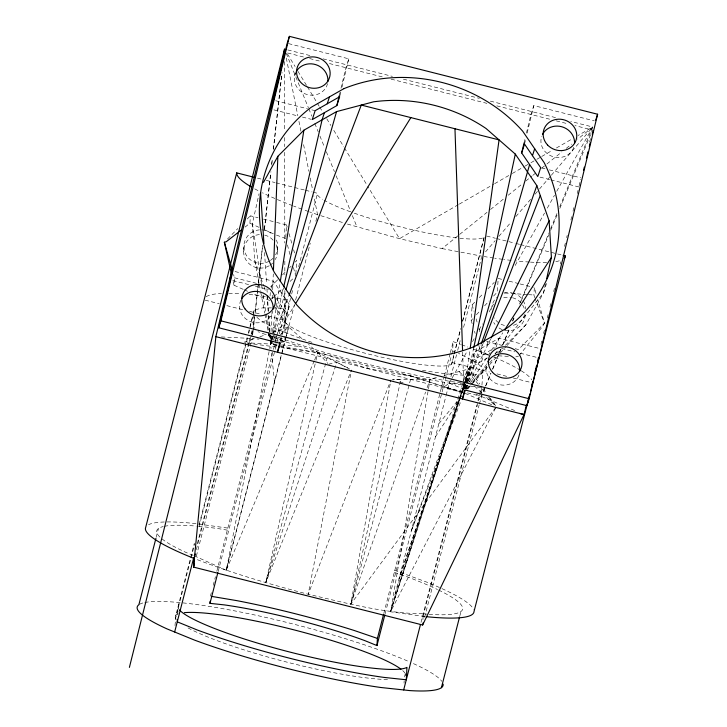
<?xml version="1.0" encoding="UTF-8"?>
<svg xmlns="http://www.w3.org/2000/svg" width="727" height="727" viewBox="0 0 727 727"><rect width="100%" height="100%" fill="white"/><g stroke="black" fill="none" stroke-linecap="round" stroke-linejoin="round"><path stroke-width="0.55" stroke-dasharray="3.63 2.73" d="M270.698 340.645L271.035 348.533M270.744 339.518L271.007 332.73M271.053 331.603L271.798 312.374M272.325 298.806L272.498 294.281M272.68 289.755L273.288 273.925M174.989 625.629L175.934 614.897L194.345 543.169M177.652 614.415L178.542 604.737A119.273 16.803 14.4 0 0 178.878 609.244M404.048 683.171L404.167 680.917M422.932 619.558L423.241 613.742C384.065 613.552 346.125 602.901 308.203 594.277C269.599 584.217 231.259 572.949 194.082 558.409M481.447 394.216L481.737 388.772M481.937 385.137L483.228 368.353L476.021 362.155L458.519 353.331M243.191 289.346L234.012 285.211L234.476 277.769L233.558 274.542M243.563 251.551L243.863 246.789M216.819 571.286L286.211 299.442L276.333 298.079M245.008 227.115L249.924 223.225L250.388 215.792L258.058 217.736M252.514 334.147L252.714 330.894M270.08 295.962L270.29 292.572M277.469 251.16L277.759 246.398M285.784 237.375L286.556 224.934L274.497 221.889M279.141 333.993L285.629 308.702L286.211 299.442M295.853 273.888L296.68 260.493L295.098 262.093M383.801 613.515L444.161 376.813M451.767 354.222L452.612 350.923L453.185 341.645L460.518 344.344M472.168 323.697L471.169 320.462L472.141 304.831L475.294 301.632M487.69 354.831L481.428 353.967L481.983 344.916M534.827 297.652L533.882 294.989L534.345 287.556L536.19 294.017M253.723 314.582L252.914 327.195L254.986 328.131M253.369 328.368L252.614 335.12L253.378 328.35M254.877 314.855L253.496 327.241L254.895 314.827M262.665 245.044L258.394 283.321L262.601 246.053M264.419 229.278L270.58 174.107M271.58 165.093L272.207 159.467M273.343 149.335L281.631 75.017M264.492 229.15L270.935 171.654M271.825 163.757L272.325 159.249M273.461 149.108L282.058 72.446M464.644 388.409L465.58 381.666M465.734 380.539L469.942 350.178M271.516 307.885L262.592 307.857L254.196 310.093L248.779 333.148M290.536 298.415L284.702 321.761A86.886 12.241 14.4 0 0 366.681 353.604A86.886 12.241 14.4 0 0 451.649 364.236L460.645 329.195M313.155 192.201L317.517 193.3L317.317 194.763A86.886 12.241 14.4 0 0 322.57 199.28M451.649 364.236L453.857 354.84M271.089 340.681L269.699 348.497M271.271 339.564L272.316 332.848M272.489 331.721L279.813 284.702M424.822 616.532L390.553 611.789L430.111 379.212L437.618 377.222M495.632 407.556L350.777 604.201L390.908 379.985L308.203 594.277L351.477 370.025L265.728 582.709L315.745 361.346M464.862 388.491L468.651 368.598L479.838 384.001M194.218 555.801L226.251 570.268L269.481 349.614M464.971 388.482L473.759 347.579M259.066 283.339L254.677 260.166L252.396 223.598L259.066 193.709M545.486 283.966L543.505 292.817L525.948 324.678L507.073 345.479M315.991 360.238L317.744 352.486L308.557 344.444M271.335 340.727L270.571 344.044L247.362 342.844M271.589 339.618L283.512 287.71M280.113 341.236L281.431 335.747M281.703 334.647L286.72 313.773L289.573 304.886L273.425 281.24L234.557 271.416M339.173 95.864L339.954 92.62M340.99 88.285L345.943 67.72L348.796 58.832L287.183 43.266M280.849 341.145L282.167 335.647M282.44 334.547L289.573 304.886M339.936 95.637L340.981 91.311M342.017 86.976L348.796 58.832M464.798 389.236L466.361 382.738M466.625 381.657L471.569 361.092L474.422 352.204L498.967 338.237L539.516 348.478M524.049 143.037L525.376 137.539M526.43 133.15L530.928 114.466L533.782 105.579L594.295 120.873M465.562 389L467.125 382.511M467.388 381.43L474.422 352.204M524.521 144.037L525.848 138.539M527.166 133.05L533.782 105.579M540.943 344.434L541.733 341.127M543.596 333.42L544.387 330.113M547.304 317.999L548.103 314.691M549.957 306.985L550.748 303.677M553.665 291.563L554.465 288.265M560.29 264.028L560.826 261.829M564.534 246.408L565.324 243.109M566.651 237.602L567.187 235.394M570.895 219.981L571.695 216.673M573.012 211.166L574.339 205.659M577.256 193.546L578.056 190.238M579.11 185.839L580.691 179.278M589.642 142.074L590.697 137.703M156.205 537.244L158.441 528.538M199.143 524.476L247.135 337.573M248.261 333.175L249.679 327.677M249.961 326.577L253.06 314.491M253.35 313.392L254.196 310.093M175.316 619.268L194.582 544.241M199.098 526.648L247.643 337.546M197.326 543.714L252.632 328.295M196.345 549.621L249.116 344.089M249.397 342.99L251.369 335.301M251.651 334.202L252.496 330.903M196.363 556.11L249.979 347.288M250.261 346.188L252.242 338.5L259.003 339.155M210.421 596.185L211.811 590.769M213.202 585.362L215.428 576.702M218.164 571.467L274.906 350.487M275.188 349.387L277.16 341.69M277.45 340.59L278.859 335.092M291.663 294.035L293.063 288.555M298.688 266.664L317.517 193.3M314.228 360.865L226.251 570.268L285.984 336.755M286.265 335.656L288.501 326.886L275.224 307.439M226.251 570.268L281.567 354.812M281.849 353.713L285.511 339.473M285.793 338.373L294.508 304.431M295.625 300.06L310.247 243.127M315.863 221.226L317.554 214.656L313.782 195.772M444.442 375.714L450.086 353.731M450.367 352.631L453.185 341.645M385.146 613.688L451.485 355.321M454.139 353.749L460.609 328.568M462.572 320.898L484.5 235.503M462.608 321.534L484.255 237.229A86.886 12.241 14.4 0 1 457.71 237.993M489.716 397.587L496.305 406.647L390.553 611.789L445.869 396.333M446.151 395.234L449.813 380.993M450.931 376.613L456.556 354.712M457.683 350.332L460.773 338.291M463.581 327.341L481.574 257.276M405.393 673.466L404.348 677.528A119.201 16.794 14.4 0 0 405.557 674.438M421.015 622.403L476.857 404.921M477.984 400.522L481.656 386.237M423.105 616.296L480.393 393.18M480.674 392.08L481.801 387.691M424.604 617.305L479.075 405.184M479.357 404.085L482.628 393.243L481.329 396.388L463.79 391.962M459.855 615.842L460.973 611.489M410.573 379.394L351.732 601.474L400.85 379.485L393.116 379.876M327.314 357.411L265.728 582.709L336.81 362.282L349.523 368.998M271.498 340.763L270.571 344.044L279.368 346.261M271.807 339.673L285.438 291.663M465.271 388.545L477.43 346.052M465.044 382.22L390.553 611.789L467.252 369.389L487.481 357.884M294.744 75.354L295.38 73.382M271.207 288.156L273.425 281.24M276.487 309.293L278.777 302.141M281.631 293.254L283.212 288.319M481.728 361.155L484.018 354.004M486.872 345.116L488.135 341.163M496.114 347.124L498.967 338.237M546.522 283.43L543.505 292.817L502.003 345.08M390.553 611.789L464.944 381.33M465.289 380.248L468.07 371.633L467.252 369.389L444.052 375.523M465.398 381.139L467.488 374.678L464.608 383.265M394.816 595.195L464.299 384.356M464.653 383.283L467.488 374.678M464.253 384.338L399.068 578.601L459.755 400.104M460.118 399.032L465.244 383.974M465.525 388.636L467.779 382.22M468.152 381.148L480.911 344.816M350.777 604.201L425.586 392.035M427.094 387.755L430.111 379.212L392.135 379.567M459.31 399.95L411.264 531.128L461.2 400.295M459.7 398.878L465.162 383.947M271.771 340.863L270.571 344.044L277.169 345.27M272.18 339.809L274.588 333.466M274.988 332.412L288.628 296.462M465.653 388.681L468.097 382.347M468.506 381.293L483.182 343.289M485.663 385.91L490.861 373.333M492.597 369.134L499.104 353.413M499.531 352.368L500.839 349.224M502.566 345.025L509.5 328.259M512.535 320.925L513.835 317.781M519.478 304.15L548.949 232.876M550.684 228.678L557.182 212.956M559.79 206.668L592.732 127.007L570.713 121.445M485.691 385.946L490.925 373.414M492.67 369.234L499.213 353.567M499.649 352.522L500.958 349.387M502.702 345.207L510.118 327.45M512.726 321.189L514.034 318.053M521.014 301.341L548.93 234.494M550.675 230.314L557.218 214.647M559.835 208.376L592.541 130.042L574.939 125.589M314.664 359.82L317.744 352.486L349.732 368.925M466.034 388.836L469.06 382.72M469.56 381.702L490.716 338.946M451.467 379.221L449.25 383.184L444.07 386.973L409.474 375.595L366.899 365.672L324.424 354.094L284.948 341.663L257.967 331.712M452.021 378.24L467.534 350.541M472.514 341.635L474.177 338.673M479.166 329.767L482.483 323.833M489.135 311.965L493.569 304.05M515.17 265.482L544.532 213.056M547.304 208.113L554.501 195.254M556.718 191.301L592.732 127.007L578.02 135.513M272.361 341.145L270.571 344.044L277.16 344.58M272.961 340.181L276.542 334.402M277.141 333.439L294.453 305.494M466.489 389.09L470.178 383.365M470.796 382.411L502.793 332.784M435.518 436.645L459.682 399.559M466.834 389.363L471.759 383.165M472.459 382.275L487.235 363.682M494.969 353.931L498.486 349.505M519.133 355.576L542.424 326.614L544.478 323.115L537.726 299.406M438.835 423.723L458.428 399.759M459.128 398.896L461.927 395.479M467.688 388.609L472.087 383.456M472.823 382.593L486.745 366.263M489.68 362.828L494.814 356.812M498.477 352.513L502.302 348.415M485.554 251.869L495.16 240.673M498.858 236.375L510.681 222.589M515.861 216.564L530.637 199.343M535.072 194.173L538.771 189.874M539.507 189.011L550.593 176.088M551.339 175.234L592.732 127.007L577.756 139.093M518.424 356.448L515.797 356.839M467.797 388.745L488.944 365.445M489.698 364.618L497.25 356.294M500.276 352.968L506.319 346.306M471.169 320.462L472.668 318.835M476.403 314.764L480.147 310.693M484.627 305.813L489.117 300.933M493.597 296.053L497.341 291.99L498.186 278.414L502.566 279.522M227.506 239.01L237.765 228.605M247.235 219L250.388 215.792M270.644 286.911L277.741 279.704M282.476 274.906L286.42 270.898M289.582 267.7L291.154 266.1M479.247 297.625L483.191 293.626M487.926 288.819L494.233 282.412M505.456 345.252L525.948 324.678M273.834 340.918L270.571 344.044L270.317 340.645L270.571 344.044L273.888 343.489M274.642 340.145L279.541 335.465M280.349 334.684L288.501 326.886L303.541 340.054M271.416 298.961L273.034 297.443M273.843 296.68L282.758 288.301M290.046 281.449L294.09 277.641M347.424 224.07L399.505 238.665L442.08 248.589L458.819 235.075M459.7 234.367L487.008 212.329M490.534 209.485L504.629 198.107M508.155 195.263L521.368 184.594M525.775 181.041L531.937 176.061M532.818 175.352L536.344 172.508M541.633 168.246L546.041 164.693M546.922 163.975L561.898 151.888M566.297 148.335L571.586 144.073M458.355 204.66L399.505 238.665L367.826 186.448M459.337 204.096L493.66 184.258M494.642 183.686L511.317 174.053M512.299 173.489L524.067 166.683M525.048 166.119L529.956 163.284M530.937 162.712L535.844 159.885M536.826 159.313L540.743 157.05M541.724 156.478L551.539 150.816M556.437 147.981L572.131 138.912M471.569 361.092L495.187 347.651M495.151 353.522L499.94 350.796M243.999 342.253L255.659 338.228M259.893 336.765L266.255 334.565M272.607 332.375L288.501 326.886M328.568 364.245L336.81 362.282M280.522 342.39L284.948 341.663L284.939 335.992M272.625 307.894L285.629 308.702M221.371 336.937L252.242 338.5M527.357 294.599L504.647 292.999M528.447 294.662L533.882 294.989M498.395 355.803L509.273 356.448M463.899 384.056L449.25 383.184L367.299 368.471L324.424 354.094L278.259 345.479M281.549 344.934L300.206 346.47M274.797 340.681L284.948 341.663L268.417 334.193M461.227 382.911L459.046 382.675A157.877 22.246 14.4 0 1 272.789 335.292M423.241 613.742L428.185 614.27M247.407 343.208L279.786 347.479M280.904 347.624L317.744 352.486L327.841 363.455M265.355 296.561L253.287 294.889A169.527 23.891 14.4 0 0 248.316 294.408M271.943 297.47L275.233 297.925M480.674 387.527L449.25 383.184L463.735 389.145M227.515 528.047L194.591 523.495A169.527 23.891 14.4 0 0 148.553 524.703M227.378 530.147L219.063 528.738A157.877 22.246 14.4 0 0 197.244 526.184M442.08 248.589L459.755 251.96M460.863 252.169L481.856 256.177M401.722 373.787L413.163 376.295M287.819 49.954L309.838 55.516M323.042 58.851L392.389 76.38M403.394 79.161L479.347 98.354M490.361 101.135L557.509 118.101M287.628 52.989L304.131 57.16M309.629 58.551L321.734 61.604M329.44 63.549L383.383 77.18M391.09 79.134L486.881 103.343M496.795 105.842L550.73 119.473M556.237 120.864L568.332 123.926M275.678 100.717L307.457 108.75M311.847 109.85L315.127 110.686M541.751 167.955L544.996 168.773M549.312 169.864L580.619 177.779M273.925 109.877L298.034 115.975M302.414 117.083L311.183 119.301M539.979 177.115L549.703 179.569M550.775 179.842L578.846 186.939M257.458 178.124L261.829 179.233M266.191 180.332L274.933 182.541M276.024 182.822L293.499 187.23M294.589 187.511L304.413 189.992M305.513 190.265L312.065 191.928M486.681 236.057L495.423 238.265M496.514 238.538L515.079 243.227M516.17 243.509L519.451 244.336M520.541 244.608L562.035 255.095M263.537 219.118L273.407 221.608M509.136 281.185L519.005 283.675M520.096 283.948L533.254 287.274M234.476 277.769L257.494 283.585M486.654 341.499L501.993 345.38M515.143 348.696L518.433 349.533L544.478 323.115L535.208 298.715M232.785 280.577L248.979 284.675M255.459 286.311L268.417 289.582M501.594 348.506L514.743 351.832M520.223 353.213L536.662 357.366M205.178 300.16L219.245 303.713M226.815 305.631L243.045 309.729M249.534 311.365L261.356 314.355M267.781 315.981L284.911 320.307M451.894 362.5L489.435 371.997M497.004 373.905L507.828 376.641M513.235 378.004L530.537 382.384M462.699 391.68L444.07 386.973L462.972 392.598M280.458 346.534L464.026 392.907L409.474 375.595M399.814 381.829L403.103 382.675M320.752 215.665L343.162 222.726M394.361 572.376L405.321 576.12A157.877 22.246 14.4 0 1 437.527 589.524M276.451 235.094L285.711 238.511M461.563 344.734L467.852 347.043M473.086 348.978L485.645 353.604A169.527 23.891 14.4 0 1 488.008 354.567M269.799 300.487L252.369 293.481M394.488 570.25L426.949 582.209A169.527 23.891 14.4 0 1 473.522 609.262M452.612 350.923L454.584 351.723M193.246 555.401L186.43 552.629A157.877 22.246 14.4 0 1 163.266 526.548M476.158 394.261L514.689 410.555M465.062 393.352L493.179 405.321M249.924 223.225L259.103 227.36M264.201 229.659L275.415 234.712M244.208 289.8L248.289 291.636M256.867 317.29L260.784 320.662A119.201 16.794 14.4 0 0 312.283 342.453M459.055 371.561L470.396 382.238M474.44 386.055L481.728 392.916M486.59 397.496L494.687 405.121M468.07 371.633L478.657 384.765M482.183 389.145L485.718 393.516M488.535 397.024L496.305 406.647M483.137 388.527L486.427 393.062M276.251 298.443L286.72 313.773M287.447 53.952L295.08 66.53M298.006 71.364L306.812 85.868M307.394 86.84L316.781 102.307M317.372 103.279L319.126 106.178M319.716 107.142L322.652 111.976M326.759 118.746L330.867 125.517M333.793 130.351L343.771 146.799M344.353 147.763L367.235 185.476M286.22 53.307L308.402 107.75M308.83 108.796L311.819 116.12M314.8 123.454L318.217 131.823M319.916 136.013L324.615 147.526M326.323 151.716L334.42 171.608M336.128 175.798L350.632 211.393M352.341 215.583L357.03 227.097M254.677 260.166L263.637 285.784M264.01 286.856L265.873 292.19M474.477 331.267L475.14 333.429M478.775 345.316L481.428 353.967M472.141 304.831L473.986 311.301M476.13 318.844L477.048 322.07M478.893 328.54L479.811 331.766M286.556 224.934L287.165 227.088M289.01 233.558L291.772 243.254M293.608 249.715L294.535 252.951M287.429 244.954L290 254.623M293.426 267.518L295.707 276.115M234.012 285.211L232.585 279.086M286.293 58.006L297.825 115.775M298.933 121.336L300.923 131.333M303.586 144.664L308.911 171.327M310.238 177.997L312.674 190.22M259.275 284.448L260.53 291.064M260.739 292.172L264.719 313.137M264.928 314.246L269.526 338.518M252.396 223.598L261.484 283.821M261.647 284.929L262.492 290.509M263.165 294.971L269.726 338.464M366.899 365.672L367.299 368.471M271.507 353.022L274.533 382.202M266.991 295.398L268.163 311.229M268.49 315.754L270.235 339.518L268.708 315.8M264.546 252.551L266.627 284.175M266.927 288.692L267.3 294.344M267.372 295.471L268.408 311.283M462.626 352.095L463.599 380.439M463.635 381.566L463.908 389.508M284.539 61.595L284.639 130.76M284.648 137.557L284.657 146.636M284.666 152.306L284.802 243.009M284.83 261.157L284.848 274.761M284.875 290.636L284.939 334.856M139.466 604.346A157.877 22.246 14.4 0 1 143.701 602.756M144.809 602.51A157.877 22.246 14.4 0 1 262.438 616.678A157.877 22.246 14.4 0 1 408.901 661.588M413.418 663.597A157.877 22.246 14.4 0 1 441.825 681.317M438.617 590.051A157.877 22.246 14.4 0 1 429.166 614.379M164.375 526.303A157.877 22.246 14.4 0 1 196.208 526.094M456.601 237.865A86.886 12.241 14.4 0 1 351.295 212.102M350.314 211.748A86.886 12.241 14.4 0 1 324.106 200.216M559.327 260.793A169.527 23.891 14.4 0 1 554.901 261.72M546.704 262.411A169.527 23.891 14.4 0 1 530.446 262.12M529.329 262.047A169.527 23.891 14.4 0 1 516.125 260.92M511.108 260.366A169.527 23.891 14.4 0 1 503.693 259.448M502.602 259.303A169.527 23.891 14.4 0 1 494.751 258.203M493.606 258.03A169.527 23.891 14.4 0 1 484.237 256.567M317.554 214.656A169.527 23.891 14.4 0 1 309.629 211.92M308.512 211.53A169.527 23.891 14.4 0 1 303.023 209.558M301.941 209.167A169.527 23.891 14.4 0 1 293.535 206.032M292.518 205.641A169.527 23.891 14.4 0 1 262.365 192.782M257.967 190.574A169.527 23.891 14.4 0 1 254.405 188.684M206.159 296.734A169.527 23.891 14.4 0 1 221.408 293.454M228.705 293.317A169.527 23.891 14.4 0 1 241.219 293.835M494.842 357.448A169.527 23.891 14.4 0 1 520.296 370.179M521.25 370.779A169.527 23.891 14.4 0 1 531.773 379.83M482.61 372.724A119.201 16.794 14.4 0 1 420.751 370.007M276.387 239.992A16.957 16.776 3.6 0 1 275.597 254.813M272.952 258.321A16.957 16.776 3.6 0 1 270.408 260.439M269.481 261.029A16.957 16.776 3.6 0 1 244.654 251.651A16.957 16.776 3.6 0 1 259.484 229.868M261.693 229.841A16.957 16.776 3.6 0 1 272.643 234.594M524.73 314.418A16.957 16.776 3.6 0 1 513.207 325.369M504.429 325.469A16.957 16.776 3.6 0 1 494.033 317.772M491.652 309.411A16.957 16.776 3.6 0 1 496.459 297.488M504.002 293.063A16.957 16.776 3.6 0 1 511.699 292.717M512.78 292.954A16.957 16.776 3.6 0 1 522.577 299.733M523.176 300.651A16.957 16.776 3.6 0 1 525.557 309.02M178.188 613.797A119.201 16.794 14.4 0 0 175.934 614.897A119.273 16.803 14.4 0 0 176.261 619.404M402.713 670.612A119.201 16.794 14.4 0 1 404.966 673.166M387.527 679.581A119.273 16.803 14.4 0 1 283.103 661.152A119.273 16.803 14.4 0 1 186.466 627.047M525.239 314.864A16.957 16.776 3.6 0 1 498.168 327.404M494.996 324.342A16.957 16.776 3.6 0 1 493.742 322.534M503.711 297.816A16.957 16.776 3.6 0 1 511.399 297.479M512.48 297.716A16.957 16.776 3.6 0 1 524.621 309.438M276.087 244.754A16.957 16.776 3.6 0 1 275.306 259.575M272.652 263.074A16.957 16.776 3.6 0 1 270.108 265.191M269.181 265.782A16.957 16.776 3.6 0 1 244.199 255.886A16.957 16.776 3.6 0 1 260.293 234.576M264.692 235.094A16.957 16.776 3.6 0 1 273.825 240.982M327.532 83.641A16.912 15.558 17.8 0 1 305.385 93.965A16.912 15.558 17.8 0 1 296.252 71.582M573.776 147.299A16.957 15.603 17.8 0 1 552.647 156.559A16.957 15.603 17.8 0 1 541.697 136.331M518.924 375.105A16.957 15.603 17.8 0 1 497.641 384.092A16.957 15.603 17.8 0 1 486.99 363.736M272.861 310.965A16.957 15.603 17.8 0 1 251.424 321.907A16.957 15.603 17.8 0 1 240.828 300.342M258.267 284.448L255.004 313.728L258.303 284.384M485.227 386.955L483.064 392.198L485.254 386.991"/><path stroke-width="1.09" d="M273.425 270.535L277.859 156.323L303.868 130.206L336.556 111.604L373.705 101.789A150.989 138.93 17.8 0 1 486.063 128.506L515.307 154.106L536.817 185.603L549.13 220.826L551.411 257.403L546.722 278.432M177.37 619.722L177.261 621.839L197.135 629.946A157.877 22.246 14.4 0 0 383.393 677.328L406.284 679.781L406.956 667.368A119.273 16.803 14.4 0 1 292.29 652.682A119.273 16.803 14.4 0 1 179.369 609.853M195.218 554.01L194.082 558.409L193.546 567.105L422.632 624.993L524.067 414.544L526.175 405.793M384.865 614.788L376.959 645.567L364.936 640.669A119.201 16.794 14.4 0 0 224.307 604.891L209.976 603.355L210.103 601.302M283.821 56.661L284.521 49.118L129.388 667.395M376.959 645.567L377.404 638.415L383.52 614.597M284.33 52.153L215.855 336.656L193.546 567.105L194.391 563.807M283.639 56.997L284.521 49.118L284.521 53.653M470.251 347.924L499.067 139.893L361.274 105.07L289.037 295.398M280.331 281.34L303.868 130.206M473.759 347.579L515.307 154.106M283.766 286.611L322.079 119.837L324.378 112.694M279.85 342.335L277.469 352.231L280.322 343.335L218.709 327.768L232.404 270.871L229.55 279.759M218.709 327.768L220.926 320.852L289.401 36.35L597.612 114.239L529.138 398.741L526.921 405.657L465.307 390.081L462.454 398.978L464.535 390.317M336.828 105.606L339.673 96.718L315.127 110.686L312.283 119.573L336.828 105.606L339.173 95.864M521.668 152.924L524.521 144.037L540.67 167.683L537.826 176.57L521.668 152.924L524.049 143.037M526.921 405.657L529.029 396.906M531.919 384.865L532.709 381.584M534.818 372.833L536.399 366.263M537.716 360.792L538.507 357.511M583.545 170.391L584.335 167.11M586.435 158.35L588.016 151.789M589.333 146.318L590.124 143.037M592.232 134.277L593.023 130.996M255.277 177.579L236.711 172.881L145.4 528.493A169.527 23.891 14.4 0 0 192.464 557.809L194.082 558.409M155.923 538.334L138.875 604.737A157.877 22.246 14.4 0 0 166.865 628.828L194.527 640.105A157.877 22.246 14.4 0 0 380.784 687.488L409.601 690.577A157.877 22.246 14.4 0 0 443.116 684.125M174.653 631.999L193.664 557.963M209.976 603.355L217.882 572.567M403.676 689.941L420.46 624.566M422.632 624.993L423.196 622.803M441.407 687.687L459.573 616.932M529.883 393.916L474.013 611.534A169.527 23.891 14.4 0 1 426.077 616.66M530.446 391.717L565.315 255.922L563.134 255.368M286.056 289.473L336.556 111.604M477.739 344.962L529.619 164.556M289.401 36.35L287.183 43.266L273.488 100.162L270.635 109.05M327.232 103.797L329.449 96.891M532.464 155.669L534.681 148.753M595.713 120.164L597.612 114.239M481.283 343.753L536.817 185.603M483.591 342.235L540.27 195.481M491.216 337.928L549.13 220.826M263.492 182.386L277.859 156.323M295.644 303.568L410.864 117.601M504.638 329.922L551.411 257.403M241.428 229.896L226.206 241.755L224.352 242.209L231.577 274.733M211.539 596.376L237.093 600.684A157.877 22.246 14.4 0 1 354.185 630.473L377.404 638.415M220.926 320.852L529.138 398.741M215.855 336.656L524.067 414.544L519.678 413.418M224.352 242.209L232.331 270.226M260.602 192.691L263.946 243.518M454.966 128.743L462.545 349.823M251.133 186.83A169.527 23.891 14.4 0 1 236.711 172.881M565.315 255.922A169.527 23.891 14.4 0 1 564.116 258.376M184.331 612.661A119.201 16.794 14.4 0 1 297.525 630.782A119.201 16.794 14.4 0 1 401.004 669.203M296.252 71.582A16.912 15.558 17.8 0 1 315.845 64.667A16.912 15.558 17.8 0 1 327.868 81.624M542.496 134.459A16.957 15.603 17.8 0 1 561.771 126.743A16.957 15.603 17.8 0 1 574.548 143.292M487.817 361.873A16.957 15.603 17.8 0 1 507.219 354.412A16.957 15.603 17.8 0 1 519.76 371.115M241.809 298.552A16.957 15.603 17.8 0 1 261.302 292.309A16.957 15.603 17.8 0 1 273.152 308.948M343.916 88.649L311.229 107.251A150.989 138.93 17.8 0 0 274.361 272.443L295.871 303.931A150.989 138.93 17.8 0 0 474.613 346.443L507.301 327.841A150.989 138.93 17.8 0 0 544.178 162.648L522.668 131.16A150.989 138.93 17.8 0 0 343.916 88.649M299.188 80.361A16.912 15.558 17.8 0 0 328.25 80.506A16.912 15.558 17.8 0 0 312.637 56.888A16.912 15.558 17.8 0 0 299.188 80.361M547.522 144.927A16.957 15.603 17.8 0 0 575.993 140.384A16.957 15.603 17.8 0 0 556.346 119.392A16.957 15.603 17.8 0 0 547.522 144.927M492.588 372.369A16.957 15.603 17.8 0 0 521.141 368.198A16.957 15.603 17.8 0 0 501.794 346.961A16.957 15.603 17.8 0 0 492.588 372.369M245.19 309.111A16.957 15.603 17.8 0 0 274.106 306.948A16.957 15.603 17.8 0 0 256.431 284.511A16.957 15.603 17.8 0 0 245.19 309.111"/></g></svg>
